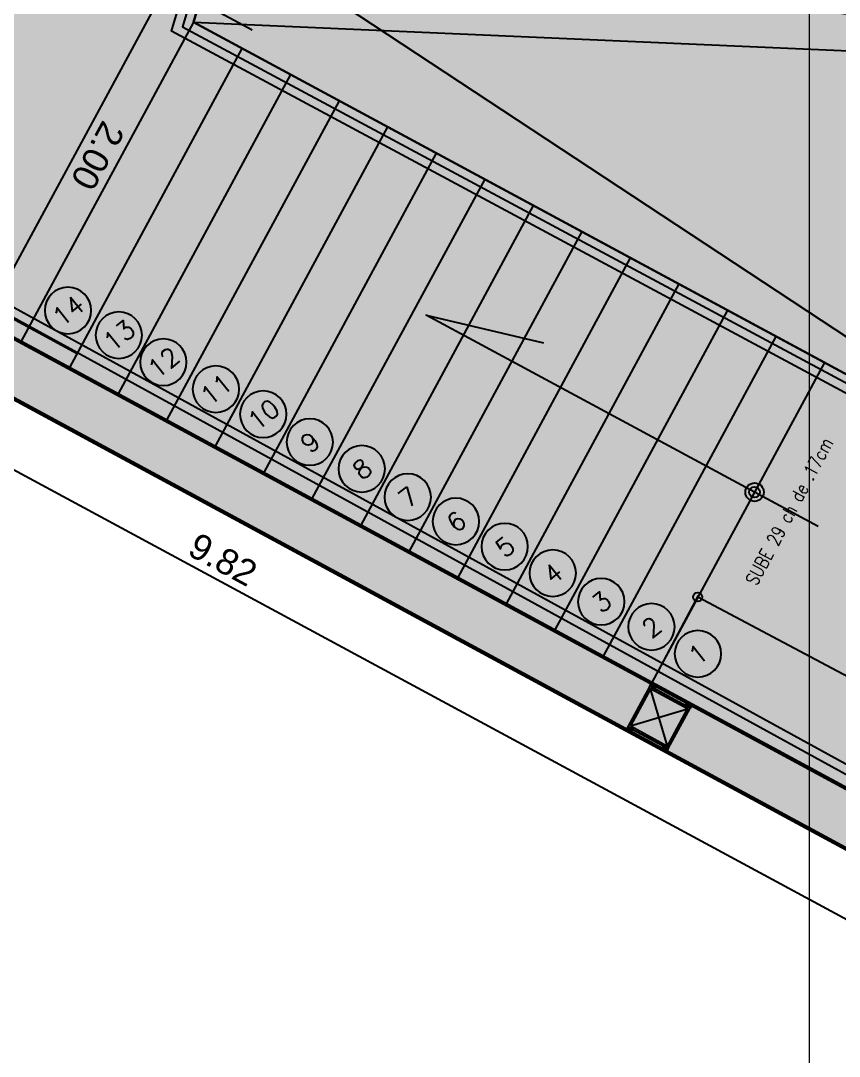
# Model space of a CAD drawing. Header units: millimetres. Extents: x 837300 to 838100, y 1173100 to 1173878.
# Drawn here: x 837845.71 to 837850.16, y 1173311.65 to 1173317.28 of the extents above; entities that cross this region are included whole.
import ezdxf
from ezdxf.enums import TextEntityAlignment as Align

# ---------------------------------------------------------------- set-up
doc = ezdxf.new("R2010")
doc.units = ezdxf.units.MM
for name, color, linetype in [('.', 255, 'Continuous'), ('1MURO', 5, 'Continuous'), ('A-Linea-1', 1, 'Continuous'), ('A-Linea-4', 4, 'Continuous'), ('hatch ciruclación', 41, 'Continuous'), ('HATCH SUELO', 41, 'Continuous'), ('INT_COTAS 100', 2, 'Continuous'), ('OLD-ANT-PLANTAS PROPUESTAS$0$A-BORDE DE LOSA PERFIL IPE', 2, 'Continuous'), ('OLD-ANT-PLANTAS PROPUESTAS$0$A-FONDO_250', 250, 'Continuous'), ('OLD-ANT-PLANTAS PROPUESTAS$0$A-FONDO_253', 253, 'Continuous'), ('OLD-ANT-PLANTAS PROPUESTAS$0$A-Linea-1', 1, 'Continuous'), ('OLD-ANT-PLANTAS PROPUESTAS$0$KCIG-AP-DW-XR-PUNTOS FIJOS$0$A-ANOTAC-SIMBOLO', 9, 'Continuous'), ('OLD-ANT-PLANTAS PROPUESTAS$0$KCIG-AP-DW-XR-PUNTOS FIJOS$0$A-ESCALERA', 3, 'Continuous'), ('OLD-ANT-PLANTAS PROPUESTAS$0$KCIG-AP-DW-XR-VENTANERIA$0$A-A BORDILLO', 1, 'Continuous'), ('pv', 1, 'Continuous')]:
    doc.layers.add(name, color=color, linetype=linetype)
doc.layers.add('Coordenadas', color=8, linetype='Continuous', lineweight=9)
doc.styles.add('ARIAL', font='arial.ttf')
doc.styles.add('OLD-ANT-PLANTAS PROPUESTAS$0$KCIG-AP-DW-XR-PUNTOS FIJOS$0$ROMANS', font='romans')
doc.styles.add('OLD-ANT-PLANTAS PROPUESTAS$0$KCIG-AP-DW-XR-PUNTOS FIJOS$0$TEXT', font='romans.shx', dxfattribs={"width": 0.8})
doc.dimstyles.new('Cotas100', dxfattribs={"dimtxt": 0.14, "dimasz": 0.1, "dimexe": 0.01, "dimexo": 0.01, "dimgap": 0.04, "dimtad": 1, "dimzin": 1, "dimdsep": 46, "dimtxsty": 'ARIAL', "dimblk": 'SMALL', "dimcen": 0.3, "dimclrd": 2, "dimclre": 2, "dimclrt": 1, "dimazin": 2, "dimtfac": 1, "dimtofl": 0, "dimtmove": 0, "dimatfit": 3, "dimldrblk": 'OBLIQUE', "dimfxl": 1, "dimtolj": 1, "dimlwd": -1, "dimlwe": -1, "dimarcsym": 0})

# ---------------------------------------------------------------- blocks, each defined once
blk = doc.blocks.new('_Small')
at = {"color": 0, "linetype": 'ByBlock', "lineweight": -2}
blk.add_circle((0, 0), 0.25, dxfattribs=at)
blk = doc.blocks.new('*D603')
at = {"layer": 'Defpoints', "color": 0, "transparency": 16777216}
for p in [(427.2394, -6.4751, 0), (429.6994, -7.2518), (429.4796, -7.6654, 0.001)]:
    blk.add_point(p, dxfattribs=at)
at = {"layer": 'INT_COTAS 100', "color": 2, "transparency": 16777216}
for p, q in [((427.2441, -6.4663), (427.4638, -6.0526)), ((427.4591, -6.0615), (429.6994, -7.2518)), ((429.4843, -7.6566), (429.7041, -7.2429))]:
    blk.add_line(p, q, dxfattribs=at)
at = {"layer": 'INT_COTAS 100', "color": 2, "transparency": 16777216, "xscale": 0.1, "yscale": 0.1, "zscale": 0.1}
for p, rotation in [((427.4591, -6.0615), 152.0176531795745), ((429.6994, -7.2518), 332.0176531795746)]:
    blk.add_blockref('_Small', p, dxfattribs=dict(at, rotation=rotation))
at = {"layer": 'INT_COTAS 100', "color": 1, "transparency": 16777216, "insert": (428.6316, -6.5582), "char_height": 0.14, "attachment_point": 5, "rotation": 332.0177, "style": 'ARIAL'}
blk.add_mtext('\\A1;2.54', dxfattribs=at)
blk = doc.blocks.new('_Oblique')
at = {"color": 0, "linetype": 'ByBlock', "lineweight": -2}
blk.add_line((-0.5, -0.5), (0.5, 0.5), dxfattribs=at)
blk = doc.blocks.new('*D606')
at = {"layer": 'Defpoints', "color": 0, "transparency": 16777216}
for p in [(420.6574, -3.3398, 0.0011), (420.5047, -3.6226), (429.2959, -8.0073, 0.0011)]:
    blk.add_point(p, dxfattribs=at)
at = {"layer": 'INT_COTAS 100', "color": 2, "transparency": 16777216}
for p, q in [((420.6527, -3.3486), (420.4999, -3.6314)), ((429.1431, -8.2901), (420.5047, -3.6226)), ((429.2912, -8.0161), (429.1384, -8.2989))]:
    blk.add_line(p, q, dxfattribs=at)
at = {"layer": 'INT_COTAS 100', "color": 2, "transparency": 16777216, "xscale": 0.1, "yscale": 0.1, "zscale": 0.1}
for p, rotation in [((420.5047, -3.6226), 151.6169427908922), ((429.1431, -8.2901), 331.6169427908922)]:
    blk.add_blockref('_Small', p, dxfattribs=dict(at, rotation=rotation))
at = {"layer": 'INT_COTAS 100', "color": 1, "transparency": 16777216, "insert": (424.8769, -5.8583), "char_height": 0.14, "attachment_point": 5, "rotation": 331.6169, "style": 'ARIAL'}
blk.add_mtext('\\A1;9.82', dxfattribs=at)
blk = doc.blocks.new('*D607')
at = {"layer": 'Defpoints', "color": 0, "transparency": 16777216}
for p in [(424.5734, -2.7272), (425.0445, -2.982, 0.0024), (424.0923, -4.7428, -0.0335)]:
    blk.add_point(p, dxfattribs=at)
at = {"layer": 'INT_COTAS 100', "color": 2, "transparency": 16777216}
for p, q in [((423.6212, -4.488), (424.5734, -2.7272)), ((425.0357, -2.9773), (424.5646, -2.7225)), ((424.0835, -4.738), (423.6124, -4.4833))]:
    blk.add_line(p, q, dxfattribs=at)
at = {"layer": 'INT_COTAS 100', "color": 2, "transparency": 16777216, "xscale": 0.1, "yscale": 0.1, "zscale": 0.1}
for p, rotation in [((424.5734, -2.7272), 61.59498198217778), ((423.6212, -4.488), 241.5949819821778)]:
    blk.add_blockref('_Small', p, dxfattribs=dict(at, rotation=rotation))
at = {"layer": 'INT_COTAS 100', "color": 1, "transparency": 16777216, "insert": (424.1954, -3.6607), "char_height": 0.14, "attachment_point": 5, "rotation": 241.595, "style": 'ARIAL'}
blk.add_mtext('\\A1;2.00', dxfattribs=at)
blk = doc.blocks.new('OLD-ANT-PLANTAS PROPUESTAS$0$KCIG-AP-DW-XR-PUNTOS FIJOS$0$NUM-ESCALERA')
blk.add_circle((0, 0), 0.1266)
at = {"style": 'OLD-ANT-PLANTAS PROPUESTAS$0$KCIG-AP-DW-XR-PUNTOS FIJOS$0$ROMANS'}
blk.add_attdef('NO', text='', height=0.1, rotation=360, dxfattribs=at).set_placement((-0.0009, -0.0023), align=Align.MIDDLE)
blk = doc.blocks.new('*U784')
blk.add_circle((-4.32, -1.16), 0.8)
at = {"style": 'OLD-ANT-PLANTAS PROPUESTAS$0$KCIG-AP-DW-XR-PUNTOS FIJOS$0$TEXT', "width": 0.8}
for tag, p in [('ESCALERA', (-1.42, -0.38)), ('@', (1.67, 0.52))]:
    blk.add_attdef(tag, text='', height=2, rotation=105, dxfattribs=at).set_placement(p, align=Align.MIDDLE_CENTER)
blk = doc.blocks.new('ecalera n2')
at = {"layer": '.', "true_color": 0xffffff}
h = blk.add_hatch(color=7, dxfattribs=at)
h.dxf.hatch_style = 1
edge = h.paths.add_edge_path()
edge.add_line((232.6251, -992.7449), (232.8981, -992.6206))
edge.add_line((232.8981, -992.6206), (232.8262, -992.4626))
edge.add_arc((227.3249, -982.4301), 11.4418, 298.73805, 322.39966)
edge.add_arc((227.3311, -982.4378), 11.4322, 322.41108, 332.16677)
edge.add_arc((236.6493, -988.6644), 1.1901, 41.4013, 48.3198, ccw=False)
edge.add_line((237.542, -987.8773), (237.7582, -987.6693))
edge.add_line((237.7582, -987.6693), (231.8762, -981.7586))
edge.add_line((231.8762, -981.7586), (231.6601, -981.9667))
edge.add_line((231.6601, -981.9667), (232.5556, -982.8667))
edge.add_line((232.5556, -982.8667), (229.4185, -984.98))
edge.add_line((229.4185, -984.98), (228.8267, -983.6807))
edge.add_line((228.8267, -983.6807), (228.5537, -983.8051))
edge.add_line((228.5537, -983.8051), (232.6251, -992.7449))
at = {"layer": '.', "extrusion": (2.73912e-09, -5.94089e-15, 1)}
h = blk.add_hatch(color=254, dxfattribs=at)
h.dxf.hatch_style = 1
h.paths.add_polyline_path([(232.8723, -992.4372), (229.5449, -985.0123), (232.5823, -982.9649), (237.4147, -987.8245), (237.3792, -987.8598), (232.576, -983.0295), (229.608, -985.0301), (232.9161, -992.4128)])
h = blk.add_hatch(color=254, dxfattribs=at)
h.dxf.hatch_style = 1
edge = h.paths.add_edge_path()
edge.add_line((236.4608, -989.4824), (236.4253, -989.5177))
edge.add_line((236.4253, -989.5177), (232.4674, -985.542))
edge.add_line((232.4674, -985.542), (231.9567, -985.9161))
edge.add_line((231.9567, -985.9161), (234.484, -991.4199))
edge.add_arc((227.3311, -982.4378), 11.4822, 308.53214, 322.12672)
edge.add_line((236.3948, -989.4869), (236.4253, -989.5177))
edge.add_arc((227.6009, -982.7555), 11.1174, 308.13272, 322.5372, ccw=False)
edge.add_line((234.4658, -991.5003), (231.8943, -985.8998))
edge.add_line((231.8943, -985.8998), (232.4726, -985.4762))
edge.add_line((232.4726, -985.4762), (236.4608, -989.4824))
at = {"layer": 'hatch ciruclación', "true_color": 0xfeeab9}
h = blk.add_hatch(color=254, dxfattribs=at)
h.dxf.hatch_style = 1
edge = h.paths.add_edge_path()
edge.add_arc((227.3543, -982.4742), 11.389, 298.71469, 308.81444)
edge.add_line((234.493, -991.3483), (232.0191, -985.9324))
edge.add_line((232.0191, -985.9324), (232.4623, -985.6077))
edge.add_line((232.4623, -985.6077), (233.5195, -986.6718))
edge.add_line((233.5195, -986.6718), (233.9215, -985.9283))
edge.add_line((233.9215, -985.9283), (234.316, -986.0733))
edge.add_line((234.316, -986.0733), (233.6733, -985.3658))
edge.add_line((233.6733, -985.3658), (234.1313, -985.5912))
edge.add_line((234.1313, -985.5912), (234.5158, -984.8363))
edge.add_line((234.5158, -984.8363), (232.592, -982.9031))
edge.add_line((232.592, -982.9031), (229.4384, -985.0238))
edge.add_line((229.4384, -985.0238), (232.8262, -992.4626))
h = blk.add_hatch(color=254, dxfattribs=at)
h.dxf.hatch_style = 1
edge = h.paths.add_edge_path()
edge.add_arc((227.3543, -982.4742), 11.389, 298.71469, 308.81444)
edge.add_line((234.493, -991.3483), (232.0191, -985.9324))
edge.add_line((232.0191, -985.9324), (232.4623, -985.6077))
edge.add_line((232.4623, -985.6077), (233.5195, -986.6718))
edge.add_line((233.5195, -986.6718), (233.9215, -985.9283))
edge.add_line((233.9215, -985.9283), (234.316, -986.0733))
edge.add_line((234.316, -986.0733), (233.6733, -985.3658))
edge.add_line((233.6733, -985.3658), (234.1313, -985.5912))
edge.add_line((234.1313, -985.5912), (234.5158, -984.8363))
edge.add_line((234.5158, -984.8363), (232.592, -982.9031))
edge.add_line((232.592, -982.9031), (229.4384, -985.0238))
edge.add_line((229.4384, -985.0238), (232.8262, -992.4626))
at = {"color": 2}
for p, q in [((232.0191, -985.9324), (232.4623, -985.6077)), ((232.4623, -985.6077), (234.4931, -991.3485)), ((233.6395, -989.4798, 0), (232.0191, -985.9324)), ((232.0191, -985.9324), (236.3248, -989.4953))]:
    blk.add_line(p, q, dxfattribs=at)
at = {"color": 3}
for p, q in [((232.0191, -985.9324, 0), (230.2252, -986.7518, 0.001)), ((232.1438, -986.2052), (230.3483, -987.0254, 0)), ((232.2684, -986.4781), (230.4726, -987.2984, 0)), ((232.393, -986.751), (230.597, -987.5714, 0)), ((232.5177, -987.0239), (230.7213, -987.8444, 0)), ((232.6423, -987.2968, 0), (230.8457, -988.1174, 0)), ((232.767, -987.5696, 0), (230.9692, -988.3885, 0)), ((232.8916, -987.8425, 0), (231.0944, -988.6634, 0)), ((233.0163, -988.1154, 0), (231.2188, -988.9364, 0)), ((233.1409, -988.3883, 0), (231.3431, -989.2095, 0)), ((233.2656, -988.6612, 0), (231.4675, -989.4825, 0)), ((233.3902, -988.934, 0), (231.5919, -989.7555, 0)), ((233.5148, -989.2069, 0), (231.7162, -990.0285, 0)), ((233.6395, -989.4798, 0), (231.8406, -990.3015, 0))]:
    blk.add_line(p, q, dxfattribs=at)
at = {"elevation": 0.0012}
blk.add_lwpolyline([(232.8262, -992.4626, 0.044097), (234.493, -991.3483), (232.0191, -985.9324), (232.4623, -985.6077), (233.5195, -986.6718), (233.9215, -985.9283), (234.316, -986.0733), (233.6733, -985.3658), (234.1313, -985.5912), (234.5158, -984.8363), (232.592, -982.9031), (229.4384, -985.0238)], format="xyb", close=True, dxfattribs=at)
at = {"color": 2, "extrusion": (2.73912e-09, -5.94089e-15, 1), "elevation": 0}
blk.add_lwpolyline([(232.0191, -985.9324), (234.4931, -991.3485, 0.057167), (236.3248, -989.4953), (232.4623, -985.6077)], format="xyb", close=True, dxfattribs=at)
at = {"color": 3}
blk.add_circle((232.9105, -989.8128, 0), 0.05, dxfattribs=at)
at = {"extrusion": (0.000127967, -6.38836e-05, 1)}
blk.add_point((231.7566, -990.4771, 0), dxfattribs=at)
at = {"layer": '1MURO', "extrusion": (0.000257895, -7.51997e-05, 1), "elevation": 0.1357}
for points in [[(228.5537, -983.8051), (228.8267, -983.6807), (232.8981, -992.6205), (232.6251, -992.7449)], [(228.567, -983.81), (228.8218, -983.694), (232.8848, -992.6156), (232.63, -992.7316)]]:
    blk.add_lwpolyline(points, close=True, dxfattribs=at)
at = {"layer": 'A-Linea-1', "extrusion": (0.000266447, -9.9662e-05, 1)}
for p, q in [((231.8422, -990.3315, 0), (231.8214, -990.3124, 0.0004)), ((231.8322, -990.3361, 0), (231.8314, -990.3079, 0)), ((231.9334, -990.5318, 0.0012), (231.9126, -990.5127, 0.0017)), ((231.9234, -990.5363, 0.0012), (231.9226, -990.5081, 0.0012))]:
    blk.add_line(p, q, dxfattribs=at)
at = {"layer": 'A-Linea-1', "extrusion": (6.40839e-05, -0.000191851, 1)}
for p, q in [((231.601, -990.4414, 0), (231.5802, -990.4223, 0)), ((231.591, -990.446, 0), (231.5903, -990.4177, 0.0005))]:
    blk.add_line(p, q, dxfattribs=at)
at = {"layer": 'A-Linea-1', "extrusion": (-1.05122e-05, -2.81043e-05, 1)}
for p, q in [((231.6715, -990.6225, 0), (231.6922, -990.6416, 0.0004)), ((231.6815, -990.618, 0), (231.6822, -990.6462, 0))]:
    blk.add_line(p, q, dxfattribs=at)
at = {"layer": 'A-Linea-1', "extrusion": (0.000266446, -9.96598e-05, 1)}
for points, elevation in [([(231.8448, -990.3325), (231.8312, -990.3387), (231.8187, -990.3114), (231.8324, -990.3052)], 0.1605), ([(231.8422, -990.3315), (231.8322, -990.3361), (231.8214, -990.3124), (231.8314, -990.3079)], 0.1605), ([(231.936, -990.5327), (231.9224, -990.539), (231.91, -990.5117), (231.9236, -990.5054)], 0.1617), ([(231.9334, -990.5318), (231.9234, -990.5363), (231.9126, -990.5127), (231.9226, -990.5081)], 0.1617)]:
    blk.add_lwpolyline(points, close=True, dxfattribs=dict(at, elevation=elevation))
at = {"layer": 'A-Linea-1', "extrusion": (6.40828e-05, -0.000191849, 1), "elevation": 0.2049}
for points in [[(231.59, -990.4486), (231.6037, -990.4424), (231.5912, -990.4151), (231.5776, -990.4213)], [(231.591, -990.4459), (231.601, -990.4414), (231.5903, -990.4177), (231.5802, -990.4223)]]:
    blk.add_lwpolyline(points, close=True, dxfattribs=at)
at = {"layer": 'A-Linea-1', "extrusion": (-1.05112e-05, -2.81065e-05, 1), "elevation": 0.0254}
for points in [[(231.6688, -990.6215), (231.6825, -990.6153), (231.6949, -990.6426), (231.6812, -990.6488)], [(231.6715, -990.6225), (231.6815, -990.618), (231.6922, -990.6416), (231.6822, -990.6462)]]:
    blk.add_lwpolyline(points, close=True, dxfattribs=at)
at = {"layer": 'A-Linea-4', "extrusion": (2.26857e-09, 1.03307e-09, 1), "elevation": 0}
for points in [[(231.591, -990.4152), (231.6947, -990.6427), (231.9222, -990.5391), (231.8185, -990.3116)], [(231.6043, -990.4201), (231.6996, -990.6295), (231.9089, -990.5341), (231.8136, -990.3248)]]:
    blk.add_lwpolyline(points, close=True, dxfattribs=at)
at = {"layer": 'HATCH SUELO', "color": 7, "true_color": 0xffffff, "elevation": 0.0011}
blk.add_lwpolyline([(232.6251, -992.7449), (232.8981, -992.6206), (232.8262, -992.4626, 0.103612), (236.3901, -989.4114, 0.042593), (237.4407, -987.7755, -0.030197), (237.542, -987.8773), (237.7582, -987.6693), (231.8762, -981.7586), (231.6601, -981.9667), (232.5556, -982.8667), (229.4185, -984.98), (228.8267, -983.6807), (228.5537, -983.8051)], format="xyb", close=True, dxfattribs=at)
at = {"layer": 'OLD-ANT-PLANTAS PROPUESTAS$0$A-Linea-1'}
for p, q in [((231.6996, -990.6295, 0), (231.8136, -990.3248, 0)), ((231.6043, -990.4201, 0), (231.9089, -990.5341, 0))]:
    blk.add_line(p, q, dxfattribs=at)
at = {"layer": 'OLD-ANT-PLANTAS PROPUESTAS$0$KCIG-AP-DW-XR-PUNTOS FIJOS$0$A-ESCALERA', "color": 3, "extrusion": (-9.59962e-10, -2.56539e-09, 1)}
blk.add_lwpolyline([(233.0735, -990.1696), (232.0673, -987.9668), (232.4851, -988.4728)], dxfattribs=at)
at = {"layer": 'pv', "extrusion": (2.73912e-09, -5.94089e-15, 1), "elevation": 0}
blk.add_lwpolyline([(232.8723, -992.4372), (229.5449, -985.0123), (232.5823, -982.9649), (237.4147, -987.8245), (237.3792, -987.8598), (232.576, -983.0295), (229.608, -985.0301), (232.9161, -992.4128)], close=True, dxfattribs=at)
at = {"layer": 'pv', "extrusion": (2.73912e-09, -5.93059e-15, 1), "elevation": -0.0114}
blk.add_lwpolyline([(236.4608, -989.4824), (236.4253, -989.5177), (232.4674, -985.542), (231.9567, -985.9161), (234.484, -991.4199, 0.059387), (236.3948, -989.4869), (236.4253, -989.5177, -0.062934), (234.4658, -991.5003), (231.8943, -985.8998), (232.4726, -985.4762)], format="xyb", close=True, dxfattribs=at)
at = {"layer": 'OLD-ANT-PLANTAS PROPUESTAS$0$KCIG-AP-DW-XR-PUNTOS FIJOS$0$A-ANOTAC-SIMBOLO', "ltscale": 0.07, "extrusion": (-2.87872e-09, 1.67757e-09, 1)}
ref = blk.add_blockref('*U784', (232.9764, -989.9611, -0.0021), dxfattribs=dict(at, xscale=0.03631577598374277, yscale=0.03631577598374277, zscale=0.03631577598374277, rotation=278.9701726530933))
ref.add_attrib('STAIR', 'SUBE 29 ch de .17cm', dxfattribs={"layer": '0', "height": 0.072632, "rotation": 24.7669, "style": 'OLD-ANT-PLANTAS PROPUESTAS$0$KCIG-AP-DW-XR-PUNTOS FIJOS$0$TEXT', "width": 0.8}).set_placement((232.9987, -990.0097, -0.0021), align=Align.MIDDLE_CENTER)
at = {"layer": 'OLD-ANT-PLANTAS PROPUESTAS$0$KCIG-AP-DW-XR-PUNTOS FIJOS$0$A-ESCALERA', "linetype": 'ByBlock', "extrusion": (2.73912e-09, -5.94089e-15, 1)}
ref = blk.add_blockref('OLD-ANT-PLANTAS PROPUESTAS$0$KCIG-AP-DW-XR-PUNTOS FIJOS$0$NUM-ESCALERA', (230.5287, -986.772, 0), dxfattribs=dict(at, xscale=-1, rotation=1.697129907364552))
ref.add_attrib('NO', '14', dxfattribs={"layer": '0', "height": 0.1, "rotation": 1.6971, "style": 'OLD-ANT-PLANTAS PROPUESTAS$0$KCIG-AP-DW-XR-PUNTOS FIJOS$0$ROMANS'}).set_placement((230.5297, -986.7743, 0), align=Align.MIDDLE)
ref = blk.add_blockref('OLD-ANT-PLANTAS PROPUESTAS$0$KCIG-AP-DW-XR-PUNTOS FIJOS$0$NUM-ESCALERA', (230.6681, -987.046, 0), dxfattribs=dict(at, xscale=-1, rotation=1.697129907364552))
ref.add_attrib('NO', '13', dxfattribs={"layer": '0', "height": 0.1, "rotation": 1.6971, "style": 'OLD-ANT-PLANTAS PROPUESTAS$0$KCIG-AP-DW-XR-PUNTOS FIJOS$0$ROMANS'}).set_placement((230.669, -987.0483, 0), align=Align.MIDDLE)
ref = blk.add_blockref('OLD-ANT-PLANTAS PROPUESTAS$0$KCIG-AP-DW-XR-PUNTOS FIJOS$0$NUM-ESCALERA', (230.7726, -987.3094, 0), dxfattribs=dict(at, xscale=-1, rotation=1.697129907364552))
ref.add_attrib('NO', '12', dxfattribs={"layer": '0', "height": 0.1, "rotation": 1.6971, "style": 'OLD-ANT-PLANTAS PROPUESTAS$0$KCIG-AP-DW-XR-PUNTOS FIJOS$0$ROMANS'}).set_placement((230.7736, -987.3117, 0), align=Align.MIDDLE)
ref = blk.add_blockref('OLD-ANT-PLANTAS PROPUESTAS$0$KCIG-AP-DW-XR-PUNTOS FIJOS$0$NUM-ESCALERA', (230.912, -987.5988, 0), dxfattribs=dict(at, xscale=-1, rotation=1.697129907364552))
ref.add_attrib('NO', '11', dxfattribs={"layer": '0', "height": 0.1, "rotation": 1.6971, "style": 'OLD-ANT-PLANTAS PROPUESTAS$0$KCIG-AP-DW-XR-PUNTOS FIJOS$0$ROMANS'}).set_placement((230.913, -987.6011, 0), align=Align.MIDDLE)
ref = blk.add_blockref('OLD-ANT-PLANTAS PROPUESTAS$0$KCIG-AP-DW-XR-PUNTOS FIJOS$0$NUM-ESCALERA', (231.035, -987.8629, 0), dxfattribs=dict(at, xscale=-1, rotation=1.697129907364552))
ref.add_attrib('NO', '10', dxfattribs={"layer": '0', "height": 0.1, "rotation": 1.6971, "style": 'OLD-ANT-PLANTAS PROPUESTAS$0$KCIG-AP-DW-XR-PUNTOS FIJOS$0$ROMANS'}).set_placement((231.036, -987.8652, 0), align=Align.MIDDLE)
ref = blk.add_blockref('OLD-ANT-PLANTAS PROPUESTAS$0$KCIG-AP-DW-XR-PUNTOS FIJOS$0$NUM-ESCALERA', (231.1458, -988.1364, 0), dxfattribs=dict(at, xscale=-1, rotation=1.697129907364552))
ref.add_attrib('NO', '9', dxfattribs={"layer": '0', "height": 0.1, "rotation": 1.6971, "style": 'OLD-ANT-PLANTAS PROPUESTAS$0$KCIG-AP-DW-XR-PUNTOS FIJOS$0$ROMANS'}).set_placement((231.1467, -988.1387, 0), align=Align.MIDDLE)
ref = blk.add_blockref('OLD-ANT-PLANTAS PROPUESTAS$0$KCIG-AP-DW-XR-PUNTOS FIJOS$0$NUM-ESCALERA', (231.2834, -988.4229, 0), dxfattribs=dict(at, xscale=-1, rotation=1.697129907364552))
ref.add_attrib('NO', '8', dxfattribs={"layer": '0', "height": 0.1, "rotation": 1.6971, "style": 'OLD-ANT-PLANTAS PROPUESTAS$0$KCIG-AP-DW-XR-PUNTOS FIJOS$0$ROMANS'}).set_placement((231.2844, -988.4252, 0), align=Align.MIDDLE)
ref = blk.add_blockref('OLD-ANT-PLANTAS PROPUESTAS$0$KCIG-AP-DW-XR-PUNTOS FIJOS$0$NUM-ESCALERA', (231.3901, -988.6964, 0), dxfattribs=dict(at, xscale=-1, rotation=1.697129907364552))
ref.add_attrib('NO', '7', dxfattribs={"layer": '0', "height": 0.1, "rotation": 1.6971, "style": 'OLD-ANT-PLANTAS PROPUESTAS$0$KCIG-AP-DW-XR-PUNTOS FIJOS$0$ROMANS'}).set_placement((231.391, -988.6987, 0), align=Align.MIDDLE)
ref = blk.add_blockref('OLD-ANT-PLANTAS PROPUESTAS$0$KCIG-AP-DW-XR-PUNTOS FIJOS$0$NUM-ESCALERA', (231.5191, -988.9603, 0), dxfattribs=dict(at, xscale=-1, rotation=1.697129907364552))
ref.add_attrib('NO', '6', dxfattribs={"layer": '0', "height": 0.1, "rotation": 1.6971, "style": 'OLD-ANT-PLANTAS PROPUESTAS$0$KCIG-AP-DW-XR-PUNTOS FIJOS$0$ROMANS'}).set_placement((231.5201, -988.9626, 0), align=Align.MIDDLE)
ref = blk.add_blockref('OLD-ANT-PLANTAS PROPUESTAS$0$KCIG-AP-DW-XR-PUNTOS FIJOS$0$NUM-ESCALERA', (231.6481, -989.2295, 0), dxfattribs=dict(at, xscale=-1, rotation=1.697129907364552))
ref.add_attrib('NO', '5', dxfattribs={"layer": '0', "height": 0.1, "rotation": 1.6971, "style": 'OLD-ANT-PLANTAS PROPUESTAS$0$KCIG-AP-DW-XR-PUNTOS FIJOS$0$ROMANS'}).set_placement((231.6491, -989.2318, 0), align=Align.MIDDLE)
ref = blk.add_blockref('OLD-ANT-PLANTAS PROPUESTAS$0$KCIG-AP-DW-XR-PUNTOS FIJOS$0$NUM-ESCALERA', (231.7692, -989.5024, 0), dxfattribs=dict(at, xscale=-1, rotation=1.697129907364552))
ref.add_attrib('NO', '4', dxfattribs={"layer": '0', "height": 0.1, "rotation": 1.6971, "style": 'OLD-ANT-PLANTAS PROPUESTAS$0$KCIG-AP-DW-XR-PUNTOS FIJOS$0$ROMANS'}).set_placement((231.7701, -989.5047, 0), align=Align.MIDDLE)
ref = blk.add_blockref('OLD-ANT-PLANTAS PROPUESTAS$0$KCIG-AP-DW-XR-PUNTOS FIJOS$0$NUM-ESCALERA', (231.8861, -989.7853), dxfattribs=dict(at, xscale=-1, rotation=1.697129907364552))
ref.add_attrib('NO', '3', dxfattribs={"layer": '0', "height": 0.1, "rotation": 1.6971, "style": 'OLD-ANT-PLANTAS PROPUESTAS$0$KCIG-AP-DW-XR-PUNTOS FIJOS$0$ROMANS'}).set_placement((231.8871, -989.7877), align=Align.MIDDLE)
ref = blk.add_blockref('OLD-ANT-PLANTAS PROPUESTAS$0$KCIG-AP-DW-XR-PUNTOS FIJOS$0$NUM-ESCALERA', (232.0213, -990.0592), dxfattribs=dict(at, xscale=-1, rotation=1.697129907364552))
ref.add_attrib('NO', '2', dxfattribs={"layer": '0', "height": 0.1, "rotation": 1.6971, "style": 'OLD-ANT-PLANTAS PROPUESTAS$0$KCIG-AP-DW-XR-PUNTOS FIJOS$0$ROMANS'}).set_placement((232.0223, -990.0615), align=Align.MIDDLE)
ref = blk.add_blockref('OLD-ANT-PLANTAS PROPUESTAS$0$KCIG-AP-DW-XR-PUNTOS FIJOS$0$NUM-ESCALERA', (232.1341, -990.3286), dxfattribs=dict(at, xscale=-1, rotation=1.697129907364552))
ref.add_attrib('NO', '1', dxfattribs={"layer": '0', "height": 0.1, "rotation": 1.6971, "style": 'OLD-ANT-PLANTAS PROPUESTAS$0$KCIG-AP-DW-XR-PUNTOS FIJOS$0$ROMANS'}).set_placement((232.135, -990.3309), align=Align.MIDDLE)
blk = doc.blocks.new('COTAS PP1')
at = {"layer": 'INT_COTAS 100'}
for p1, p2, distance, picture, middle in [((424.0923, -4.7428, -0.0383), (425.0445, -2.982, -0.0024), 0.5356, '*D607', (424.1954, -3.6607, -0.0048)), ((429.2959, -8.0073, 0.0011), (420.6574, -3.3398, 0.0011), 0.3214, '*D606', (424.8769, -5.8583)), ((427.2394, -6.4751, 0.0012), (429.4796, -7.6654, 0.0022), 0.4684, '*D603', (428.6316, -6.5582, 0.0012))]:
    dim = blk.add_aligned_dim(p1=p1, p2=p2, distance=distance, dimstyle='Cotas100', override={"dimtmove": 1}, dxfattribs=at)
    dim.commit()
    dim.dimension.update_dxf_attribs({"geometry": picture, "text_midpoint": middle})

msp = doc.modelspace()

# ---------------------------------------------------------------- hatches: boundary and pattern name
at = {"layer": 'OLD-ANT-PLANTAS PROPUESTAS$0$A-FONDO_253'}
h = msp.add_hatch(color=256, dxfattribs=at)
h.dxf.hatch_style = 1
edge = h.paths.add_edge_path(flags=16)
edge.add_arc((837846.5301, 1173295.9539), 7.5868, 283.24708, 358.05936, ccw=False)
edge.add_arc((837850.9885, 1173281.9328), 7.1719, 112.28617, 191.82687)
edge.add_arc((837834.7347, 1173278.7898), 9.3844, -50.43584, 10.26977, ccw=False)
edge.add_arc((837836.7502, 1173276.3917), 6.2521, 215.49265, 309.32323, ccw=False)
edge.add_arc((837839.3233, 1173278.1782), 9.3844, 124.2365, 215.25171, ccw=False)
edge.add_arc((837831.606, 1173289.3927), 4.2293, 305.1934, 455.5205)
edge.add_arc((837830.0952, 1173303.8802), 10.337, 219.23687, 276.13054, ccw=False)
edge.add_arc((837827.4308, 1173301.6876), 6.8864, 124.75996, 219.12947, ccw=False)
edge.add_arc((837829.3822, 1173298.8418), 10.337, 56.26131, 124.65256, ccw=False)
edge.add_arc((837840.804, 1173317.2321), 11.3224, 239.88657, 421.47065)
edge.add_arc((837858.6597, 1173341.4001), 18.8991, 173.43872, 228.80264, ccw=False)
edge.add_arc((837850.1752, 1173342.3759), 10.3588, 80.76479, 173.43812, ccw=False)
edge.add_arc((837848.8044, 1173333.9463), 18.8991, 8.12746, 80.7642, ccw=False)
edge.add_arc((837881.8451, 1173340.7768), 14.9226, 196.18157, 260.44966)
edge.add_arc((837878.036, 1173314.5823), 11.556, 37.21916, 83.37462, ccw=False)
edge.add_arc((837882.5177, 1173318.45), 5.6597, -57.8326, 33.4794, ccw=False)
edge.add_arc((837879.2428, 1173323.8339), 11.961, 260.10736, 301.71618, ccw=False)
edge.add_arc((837872.6989, 1173296.5677), 16.1206, 73.83152, 104.33831)
edge.add_arc((837874.2834, 1173292.5474), 20.4152, 105.85279, 171.12519)
edge = h.paths.add_edge_path()
edge.add_arc((837846.5301, 1173295.9539), 7.7368, 283.33578, 357.9916, ccw=False)
edge.add_arc((837850.9885, 1173281.9328), 7.0219, 112.38194, 191.84335)
edge.add_arc((837834.7347, 1173278.7898), 9.5344, -50.43773, 10.28213, ccw=False)
edge.add_arc((837836.7502, 1173276.3917), 6.4021, 215.48982, 309.32606, ccw=False)
edge.add_arc((837839.3233, 1173278.1782), 9.5344, 124.24413, 215.2536, ccw=False)
edge.add_arc((837831.606, 1173289.3927), 4.0793, 305.2108, 455.5094)
edge.add_arc((837830.0952, 1173303.8802), 10.487, 219.2361, 276.12613, ccw=False)
edge.add_arc((837827.4308, 1173301.6876), 7.0364, 124.75882, 219.13062, ccw=False)
edge.add_arc((837829.3822, 1173298.8418), 10.487, 56.28743, 124.65333, ccw=False)
edge.add_arc((837840.804, 1173317.2321), 11.1724, 239.91074, 421.55559)
edge.add_arc((837858.6597, 1173341.4001), 19.0491, 173.43872, 228.85298, ccw=False)
edge.add_arc((837850.1752, 1173342.3759), 10.5088, 80.76479, 173.43813, ccw=False)
edge.add_arc((837848.8044, 1173333.9463), 19.0491, 8.15937, 80.7642, ccw=False)
edge.add_arc((837881.8451, 1173340.7768), 14.7726, 196.22235, 260.43489)
edge.add_arc((837878.036, 1173314.5823), 11.706, 37.19528, 83.35576, ccw=False)
edge.add_arc((837882.5177, 1173318.45), 5.8097, -57.83845, 33.52785, ccw=False)
edge.add_arc((837879.2428, 1173323.8339), 12.111, 260.06824, 301.71896, ccw=False)
edge.add_arc((837872.6989, 1173296.5677), 15.9706, 73.80218, 104.33121)
edge.add_arc((837874.2834, 1173292.5474), 20.2652, 105.8584, 171.09967)

# ---------------------------------------------------------------- linework, layer by layer
at = {"layer": 'Coordenadas'}
msp.add_line((837850, 1173450), (837850, 1173100), dxfattribs=at)
at = {"layer": 'OLD-ANT-PLANTAS PROPUESTAS$0$A-BORDE DE LOSA PERFIL IPE'}
for points in [[(837854.2622, 1173295.6828, -0.33778), (837848.3147, 1173288.4257, 0.361311), (837844.116, 1173280.4916, -0.271319), (837840.8074, 1173271.4394, -0.433963), (837831.5374, 1173272.6749, -0.419383), (837833.9581, 1173286.0598, 0.7694), (837831.2144, 1173293.4531, -0.253457), (837821.9726, 1173297.247, -0.436743), (837823.4192, 1173307.4685, -0.307477), (837835.2027, 1173307.5652, 1.014458), (837846.1254, 1173327.0557, -0.246615), (837839.7353, 1173343.5768, -0.427946), (837851.8618, 1173352.7485, -0.32784), (837867.6607, 1173336.6499, 0.287749), (837879.3904, 1173326.2096, -0.204182), (837887.3607, 1173321.6589, -0.421215), (837885.6102, 1173313.5318, -0.183763), (837877.154, 1173311.9044, 0.134002), (837868.7457, 1173312.0413, 0.292616), (837854.2622, 1173295.6828)], [(837854.1126, 1173295.697, -0.338541), (837848.2687, 1173288.569, 0.361702), (837843.9688, 1173280.4629, -0.271252), (837840.7121, 1173271.5552, -0.433934), (837831.6598, 1173272.7618, -0.419413), (837834.0435, 1173285.9365, 0.769597), (837831.1992, 1173293.6024, -0.253474), (837822.0889, 1173297.3418, -0.436731), (837823.5046, 1173307.3452, -0.307598), (837835.1234, 1173307.4378, 1.01392), (837846.2116, 1173327.1796, -0.246382), (837839.8843, 1173343.5597, -0.427946), (837851.8377, 1173352.6004, -0.327994), (837867.5138, 1173336.6182, 0.288012), (837879.3693, 1173326.0611, -0.204159), (837887.2383, 1173321.5721, -0.420936), (837885.5309, 1173313.6591, -0.183574), (837877.1879, 1173312.0507, 0.133903), (837868.7067, 1173312.1862, 0.292763)]]:
    msp.add_lwpolyline(points, format="xyb", close=True, dxfattribs=at)
at = {"layer": 'OLD-ANT-PLANTAS PROPUESTAS$0$A-FONDO_250'}
msp.add_arc((837840.7974, 1173317.2292), 11.3224, 251.64256, 32.08423, dxfattribs=at)
at = {"layer": 'OLD-ANT-PLANTAS PROPUESTAS$0$KCIG-AP-DW-XR-VENTANERIA$0$A-A BORDILLO'}
for points in [[(837837.2013, 1173306.3991, 0.412981), (837851.6523, 1173313.5797, 0.286245), (837848.8784, 1173325.3558, 0.058052), (837845.7729, 1173327.6785, -0.231654), (837840.5871, 1173341.5413, -0.091594), (837841.5542, 1173345.3543, -0.057709), (837842.863, 1173347.5253, -0.16748), (837847.3229, 1173350.8753, -0.028238), (837849.768, 1173351.515, -0.095083), (837853.6744, 1173351.4092, -0.310306), (837867.2323, 1173337.9039, 0.315386), (837879.3918, 1173325.9639, -0.033337), (837880.9596, 1173325.6623, -0.13511), (837886.1584, 1173321.8904, -0.373744), (837885.8565, 1173314.4926, -0.130113), (837881.0475, 1173311.9718, -0.027753), (837879.7033, 1173311.8408, -0.062658), (837877.2112, 1173312.0525, 0.133985), (837868.6988, 1173312.2021, 0.080389), (837862.771, 1173309.4431, 0.061947)], [(837862.6868, 1173309.5673, -0.080413), (837868.66, 1173312.347, -0.133928), (837877.2479, 1173312.198, 0.062515), (837879.6972, 1173311.9907, 0.02764), (837881.0194, 1173312.1192, 0.12985), (837885.7512, 1173314.5995, 0.37346), (837886.0413, 1173321.7967, 0.134946), (837880.9141, 1173325.5191, 0.033245), (837879.3701, 1173325.8155, -0.315435), (837867.0849, 1173337.8763, 0.310345), (837853.6448, 1173351.2621, 0.095084), (837849.795, 1173351.3674, 0.028207), (837847.369, 1173350.7325, 0.167625), (837842.9846, 1173347.4373, 0.057826), (837841.6906, 1173345.2919, 0.091663), (837840.7366, 1173341.5288, 0.231395), (837845.8606, 1173327.8018, -0.057873), (837848.9832, 1173325.4639, -0.285426), (837851.8066, 1173313.5634, -0.0005), (837851.7944, 1173313.5297, -0.413063), (837837.1505, 1173306.2579, -0.051877)]]:
    msp.add_lwpolyline(points, format="xyb", dxfattribs=at)

# ---------------------------------------------------------------- block references
at = {"rotation": 37.10145987090589}
msp.add_blockref('ecalera n2', (837066.8578, 1173963.6604), dxfattribs=at)
at = {"layer": 'INT_COTAS 100'}
msp.add_blockref('COTAS PP1', (837421.9348, 1173320.2061), dxfattribs=at)

doc.saveas('drawing.dxf')
